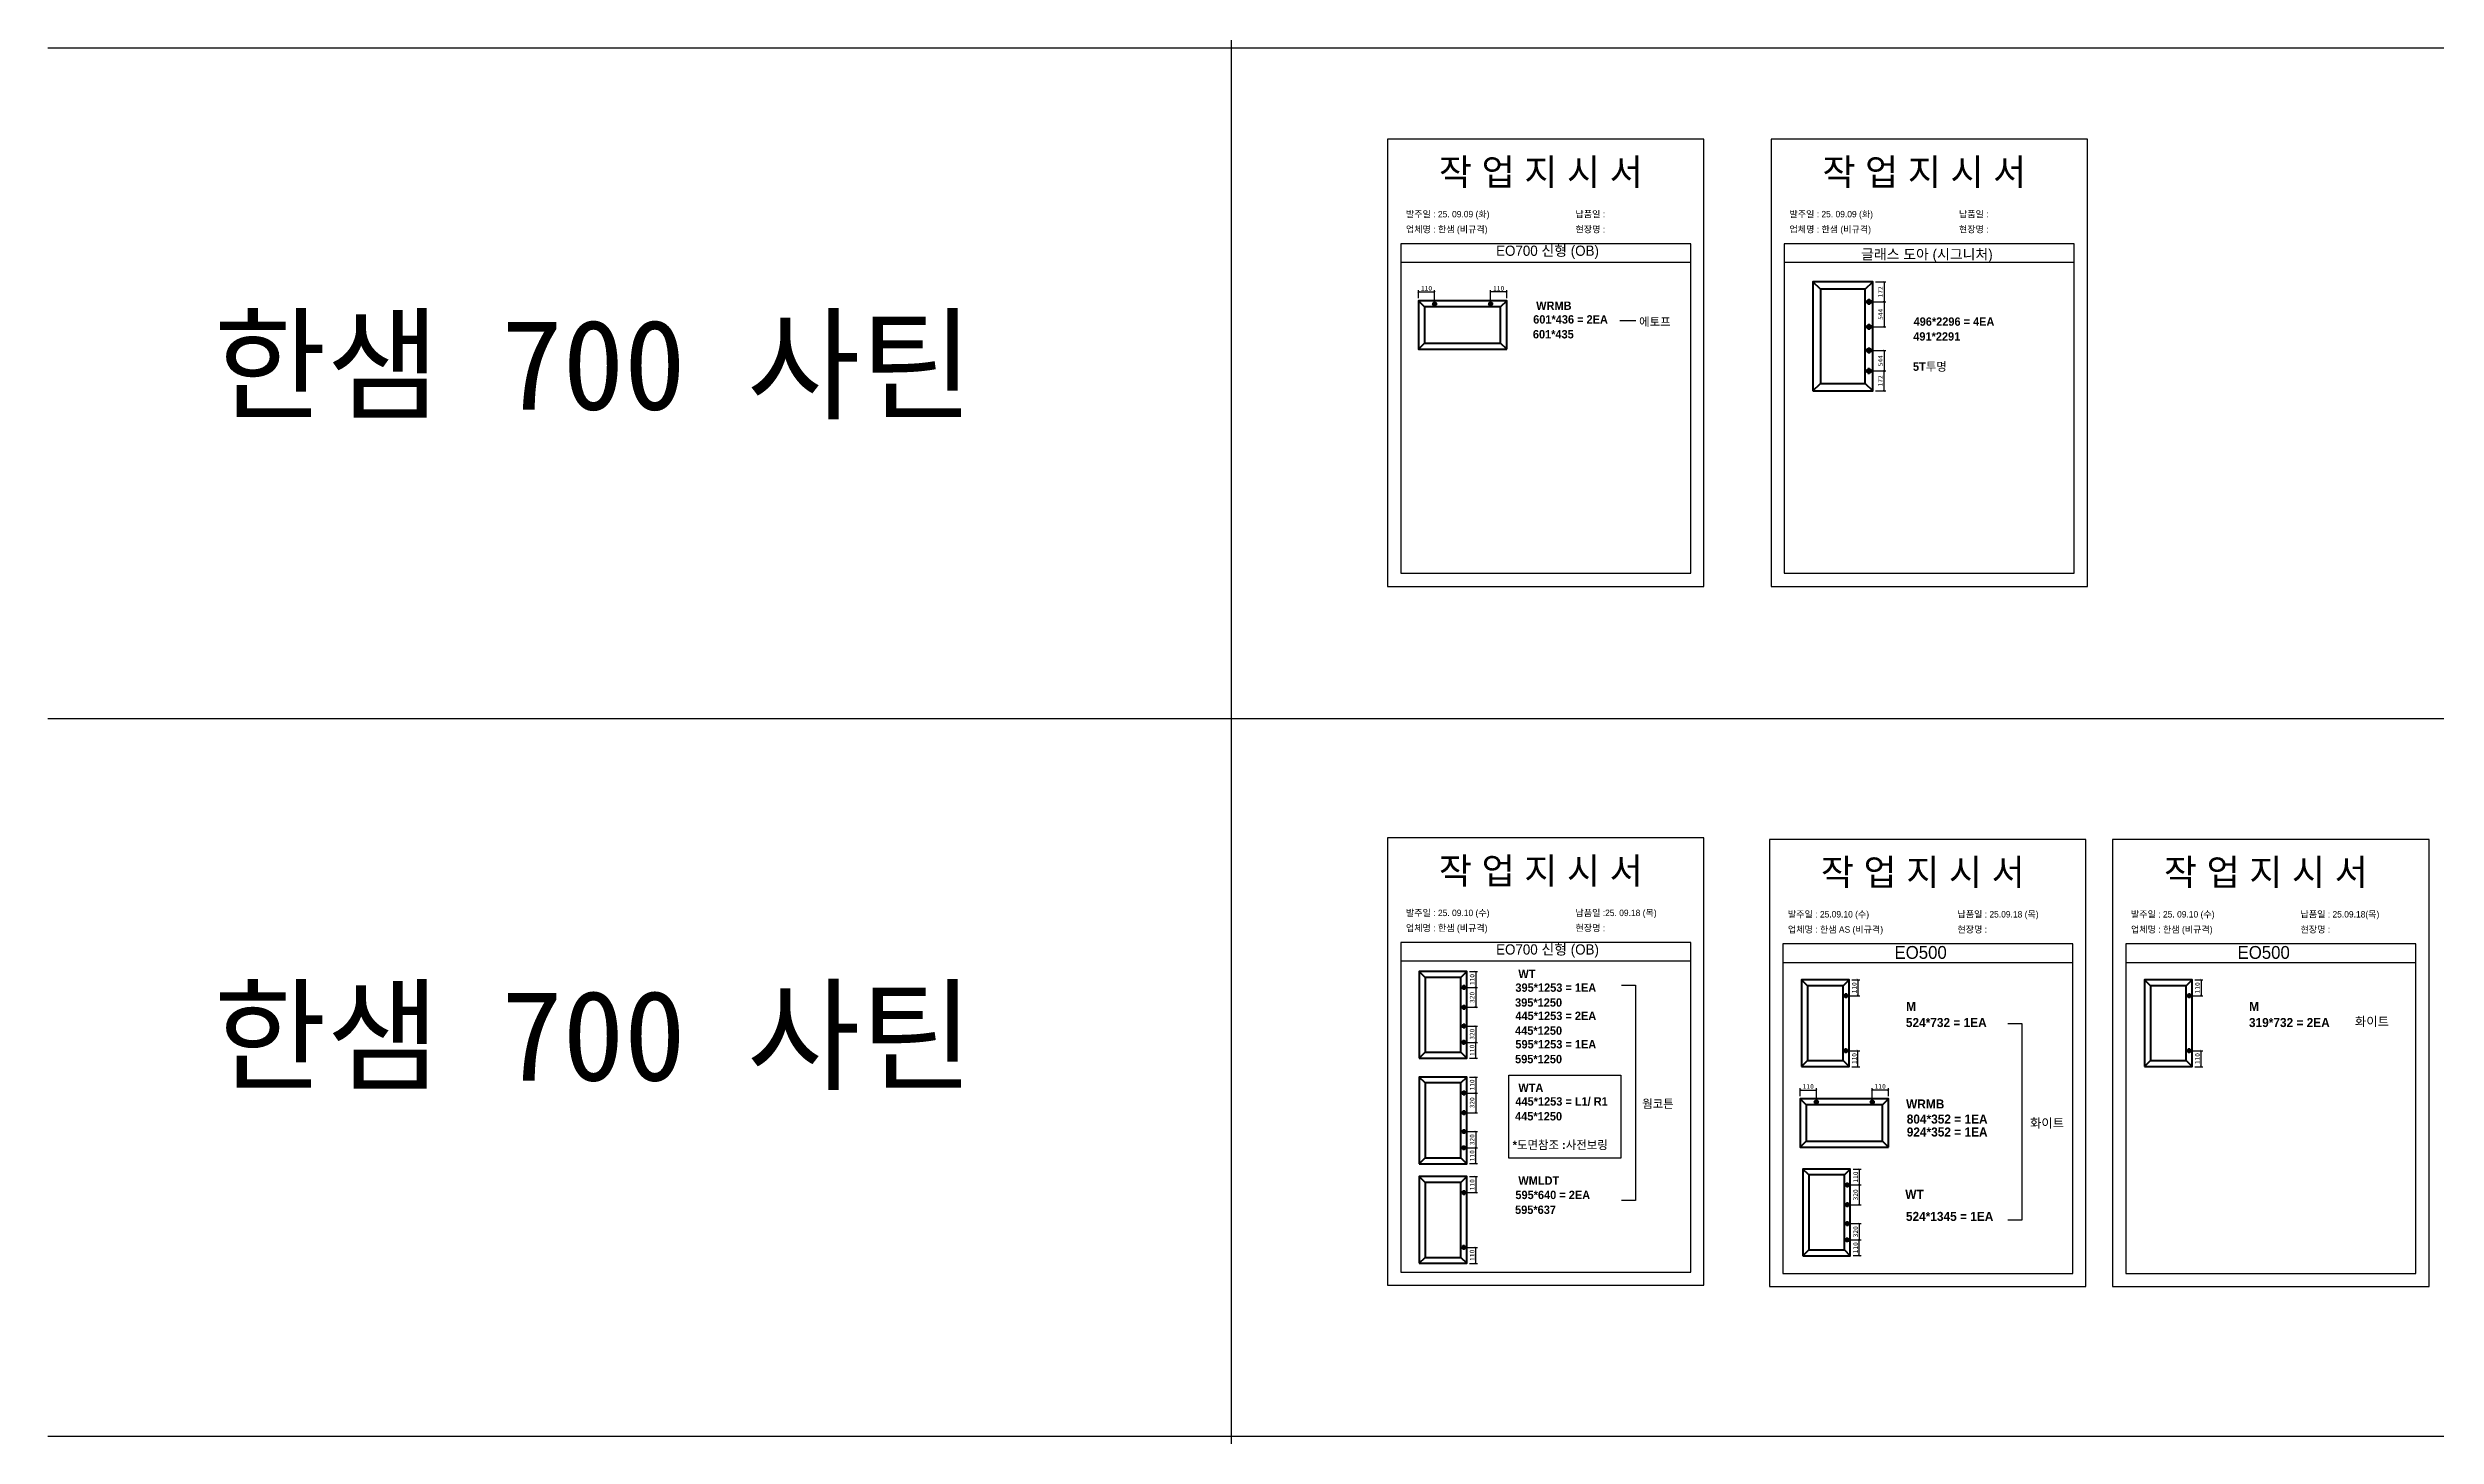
# Model space of a CAD drawing. Header units: millimetres. Extents: x -44117 to 256353, y -2095463 to 65325.
# Drawn here: x 104016 to 116697, y -298528 to -291152 of the extents above; entities that cross this region are included whole.
import ezdxf

# ---------------------------------------------------------------- set-up
doc = ezdxf.new("R2010")
doc.units = ezdxf.units.MM
doc.header["$LTSCALE"] = 10
doc.layers.add('Layer1', color=7, linetype='Continuous', lineweight=70)
doc.styles.add('MtX_Gulim', font='')
doc.styles.get('MtX_Gulim').set_extended_font_data('Gulim', bold=True)
doc.dimstyles.new('ISO-25', dxfattribs={"dimtxt": 2.5, "dimasz": 2.5, "dimexe": 1, "dimexo": 1, "dimtad": 1, "dimtxsty": 'Standard', "dimblk": 'ARCHTICK', "dimcen": 2.5, "dimadec": 0, "dimazin": 0, "dimtfac": 1, "dimtmove": 0, "dimatfit": 3, "dimfxl": 0, "dimarcsym": 0})

# ---------------------------------------------------------------- blocks, each defined once
blk = doc.blocks.new('_ArchTick')
at = {"color": 0, "linetype": 'ByBlock', "const_width": 0.15}
blk.add_lwpolyline([(-0.5, -0.5), (0.5, 0.5)], dxfattribs=at)
blk = doc.blocks.new('*D3281')
at = {"color": 0, "lineweight": -2}
for p, q in [((113720, -292396), (113775, -292396)), ((113765, -292396), (113765, -292502)), ((113700, -292502), (113775, -292502))]:
    blk.add_line(p, q, dxfattribs=at)
at = {"layer": 'Defpoints', "color": 0}
for p in [(113705, -292396), (113685, -292502), (113765, -292502)]:
    blk.add_point(p, dxfattribs=at)
at = {"color": 0, "lineweight": -2, "xscale": 10, "yscale": 10, "zscale": 10}
for p, rotation in [((113765, -292396), 90), ((113765, -292502), 270)]:
    blk.add_blockref('_ArchTick', p, dxfattribs=dict(at, rotation=rotation))
at = {"color": 0, "insert": (113746, -292449), "char_height": 25, "attachment_point": 5, "rotation": 90}
blk.add_mtext('172', dxfattribs=at)
blk = doc.blocks.new('*D3282')
at = {"color": 0, "lineweight": -2}
for p, q in [((113700, -292869), (113775, -292869)), ((113765, -292975), (113765, -292869)), ((113720, -292975), (113775, -292975))]:
    blk.add_line(p, q, dxfattribs=at)
at = {"layer": 'Defpoints', "color": 0}
for p in [(113685, -292869), (113765, -292869), (113705, -292975)]:
    blk.add_point(p, dxfattribs=at)
at = {"color": 0, "lineweight": -2, "xscale": 10, "yscale": 10, "zscale": 10}
for p, rotation in [((113765, -292869), 90), ((113765, -292975), 270)]:
    blk.add_blockref('_ArchTick', p, dxfattribs=dict(at, rotation=rotation))
at = {"color": 0, "insert": (113746, -292922), "char_height": 25, "attachment_point": 5, "rotation": 90}
blk.add_mtext('172', dxfattribs=at)
blk = doc.blocks.new('*D3283')
at = {"color": 0, "lineweight": -2}
for p, q in [((113700, -292502), (113775, -292502)), ((113765, -292502), (113765, -292635)), ((113700, -292635), (113775, -292635))]:
    blk.add_line(p, q, dxfattribs=at)
at = {"layer": 'Defpoints', "color": 0}
for p in [(113685, -292502), (113685, -292635), (113765, -292635)]:
    blk.add_point(p, dxfattribs=at)
at = {"color": 0, "lineweight": -2, "xscale": 10, "yscale": 10, "zscale": 10}
for p, rotation in [((113765, -292502), 90), ((113765, -292635), 270)]:
    blk.add_blockref('_ArchTick', p, dxfattribs=dict(at, rotation=rotation))
at = {"color": 0, "insert": (113746, -292568), "char_height": 25, "attachment_point": 5, "rotation": 90}
blk.add_mtext('544', dxfattribs=at)
blk = doc.blocks.new('*D3284')
at = {"color": 0, "lineweight": -2}
for p, q in [((113700, -292760), (113775, -292760)), ((113765, -292760), (113765, -292869)), ((113700, -292869), (113775, -292869))]:
    blk.add_line(p, q, dxfattribs=at)
at = {"layer": 'Defpoints', "color": 0}
for p in [(113685, -292760), (113685, -292869), (113765, -292869)]:
    blk.add_point(p, dxfattribs=at)
at = {"color": 0, "lineweight": -2, "xscale": 10, "yscale": 10, "zscale": 10}
for p, rotation in [((113765, -292760), 90), ((113765, -292869), 270)]:
    blk.add_blockref('_ArchTick', p, dxfattribs=dict(at, rotation=rotation))
at = {"color": 0, "insert": (113746, -292815), "char_height": 25, "attachment_point": 5, "rotation": 90}
blk.add_mtext('544', dxfattribs=at)
blk = doc.blocks.new('*D3285')
at = {"color": 0, "lineweight": -2}
for p, q in [((111293, -292482), (111293, -292439)), ((111293, -292449), (111379, -292449)), ((111379, -292498), (111379, -292439))]:
    blk.add_line(p, q, dxfattribs=at)
at = {"layer": 'Defpoints', "color": 0}
for p in [(111293, -292497), (111379, -292449), (111379, -292513)]:
    blk.add_point(p, dxfattribs=at)
at = {"color": 0, "lineweight": -2, "xscale": 10, "yscale": 10, "zscale": 10, "rotation": 180}
blk.add_blockref('_ArchTick', (111293, -292449), dxfattribs=at)
at = {"color": 0, "lineweight": -2, "xscale": 10, "yscale": 10, "zscale": 10}
blk.add_blockref('_ArchTick', (111379, -292449), dxfattribs=at)
at = {"color": 0, "insert": (111336, -292430), "char_height": 25, "attachment_point": 5}
blk.add_mtext('110', dxfattribs=at)
blk = doc.blocks.new('*D3286')
at = {"color": 0, "lineweight": -2}
for p, q in [((111676, -292498), (111676, -292439)), ((111762, -292449), (111676, -292449)), ((111762, -292482), (111762, -292439))]:
    blk.add_line(p, q, dxfattribs=at)
at = {"layer": 'Defpoints', "color": 0}
for p in [(111676, -292449), (111676, -292513), (111762, -292497)]:
    blk.add_point(p, dxfattribs=at)
at = {"color": 0, "lineweight": -2, "xscale": 10, "yscale": 10, "zscale": 10, "rotation": 180}
blk.add_blockref('_ArchTick', (111676, -292449), dxfattribs=at)
at = {"color": 0, "lineweight": -2, "xscale": 10, "yscale": 10, "zscale": 10}
blk.add_blockref('_ArchTick', (111762, -292449), dxfattribs=at)
at = {"color": 0, "insert": (111719, -292430), "char_height": 25, "attachment_point": 5}
blk.add_mtext('110', dxfattribs=at)
blk = doc.blocks.new('*D3293')
at = {"color": 0, "lineweight": -2}
for p, q in [((111565, -296060), (111607, -296060)), ((111597, -296060), (111597, -296144)), ((111548, -296144), (111607, -296144))]:
    blk.add_line(p, q, dxfattribs=at)
at = {"layer": 'Defpoints', "color": 0}
for p in [(111550, -296060), (111533, -296144), (111597, -296144)]:
    blk.add_point(p, dxfattribs=at)
at = {"color": 0, "lineweight": -2, "xscale": 10, "yscale": 10, "zscale": 10}
for p, rotation in [((111597, -296060), 90), ((111597, -296144), 270)]:
    blk.add_blockref('_ArchTick', p, dxfattribs=dict(at, rotation=rotation))
at = {"color": 0, "insert": (111578, -296102), "char_height": 25, "attachment_point": 5, "rotation": 90}
blk.add_mtext('110', dxfattribs=at)
blk = doc.blocks.new('*D3294')
at = {"color": 0, "lineweight": -2}
for p, q in [((111548, -296436), (111607, -296436)), ((111597, -296520), (111597, -296436)), ((111565, -296520), (111607, -296520))]:
    blk.add_line(p, q, dxfattribs=at)
at = {"layer": 'Defpoints', "color": 0}
for p in [(111533, -296436), (111597, -296436), (111550, -296520)]:
    blk.add_point(p, dxfattribs=at)
at = {"color": 0, "lineweight": -2, "xscale": 10, "yscale": 10, "zscale": 10}
for p, rotation in [((111597, -296436), 90), ((111597, -296520), 270)]:
    blk.add_blockref('_ArchTick', p, dxfattribs=dict(at, rotation=rotation))
at = {"color": 0, "insert": (111578, -296478), "char_height": 25, "attachment_point": 5, "rotation": 90}
blk.add_mtext('110', dxfattribs=at)
blk = doc.blocks.new('*D3295')
at = {"color": 0, "lineweight": -2}
for p, q in [((111548, -296144), (111607, -296144)), ((111597, -296144), (111597, -296249)), ((111548, -296249), (111607, -296249))]:
    blk.add_line(p, q, dxfattribs=at)
at = {"layer": 'Defpoints', "color": 0}
for p in [(111533, -296144), (111533, -296249), (111597, -296249)]:
    blk.add_point(p, dxfattribs=at)
at = {"color": 0, "lineweight": -2, "xscale": 10, "yscale": 10, "zscale": 10}
for p, rotation in [((111597, -296144), 90), ((111597, -296249), 270)]:
    blk.add_blockref('_ArchTick', p, dxfattribs=dict(at, rotation=rotation))
at = {"color": 0, "insert": (111578, -296197), "char_height": 25, "attachment_point": 5, "rotation": 90}
blk.add_mtext('320', dxfattribs=at)
blk = doc.blocks.new('*D3296')
at = {"color": 0, "lineweight": -2}
for p, q in [((111548, -296349), (111607, -296349)), ((111597, -296349), (111597, -296436)), ((111548, -296436), (111607, -296436))]:
    blk.add_line(p, q, dxfattribs=at)
at = {"layer": 'Defpoints', "color": 0}
for p in [(111533, -296349), (111533, -296436), (111597, -296436)]:
    blk.add_point(p, dxfattribs=at)
at = {"color": 0, "lineweight": -2, "xscale": 10, "yscale": 10, "zscale": 10}
for p, rotation in [((111597, -296349), 90), ((111597, -296436), 270)]:
    blk.add_blockref('_ArchTick', p, dxfattribs=dict(at, rotation=rotation))
at = {"color": 0, "insert": (111578, -296392), "char_height": 25, "attachment_point": 5, "rotation": 90}
blk.add_mtext('320', dxfattribs=at)
blk = doc.blocks.new('*D3297')
at = {"color": 0, "lineweight": -2}
for p, q in [((111548, -297234), (111607, -297234)), ((111565, -297149), (111607, -297149)), ((111597, -297149), (111597, -297234))]:
    blk.add_line(p, q, dxfattribs=at)
at = {"layer": 'Defpoints', "color": 0}
for p in [(111533, -297234), (111550, -297149), (111597, -297234)]:
    blk.add_point(p, dxfattribs=at)
at = {"color": 0, "lineweight": -2, "xscale": 10, "yscale": 10, "zscale": 10}
for p, rotation in [((111597, -297149), 90), ((111597, -297234), 270)]:
    blk.add_blockref('_ArchTick', p, dxfattribs=dict(at, rotation=rotation))
at = {"color": 0, "insert": (111578, -297192), "char_height": 25, "attachment_point": 5, "rotation": 90}
blk.add_mtext('110', dxfattribs=at)
blk = doc.blocks.new('*D3298')
at = {"color": 0, "lineweight": -2}
for p, q in [((111548, -297525), (111607, -297525)), ((111565, -297610), (111607, -297610)), ((111597, -297610), (111597, -297525))]:
    blk.add_line(p, q, dxfattribs=at)
at = {"layer": 'Defpoints', "color": 0}
for p in [(111533, -297525), (111550, -297610), (111597, -297525)]:
    blk.add_point(p, dxfattribs=at)
at = {"color": 0, "lineweight": -2, "xscale": 10, "yscale": 10, "zscale": 10}
for p, rotation in [((111597, -297525), 90), ((111597, -297610), 270)]:
    blk.add_blockref('_ArchTick', p, dxfattribs=dict(at, rotation=rotation))
at = {"color": 0, "insert": (111578, -297567), "char_height": 25, "attachment_point": 5, "rotation": 90}
blk.add_mtext('110', dxfattribs=at)
blk = doc.blocks.new('*D3299')
at = {"color": 0, "lineweight": -2}
for p, q in [((111548, -296705), (111607, -296705)), ((111565, -296620), (111607, -296620)), ((111597, -296620), (111597, -296705))]:
    blk.add_line(p, q, dxfattribs=at)
at = {"layer": 'Defpoints', "color": 0}
for p in [(111533, -296705), (111550, -296620), (111597, -296705)]:
    blk.add_point(p, dxfattribs=at)
at = {"color": 0, "lineweight": -2, "xscale": 10, "yscale": 10, "zscale": 10}
for p, rotation in [((111597, -296620), 90), ((111597, -296705), 270)]:
    blk.add_blockref('_ArchTick', p, dxfattribs=dict(at, rotation=rotation))
at = {"color": 0, "insert": (111578, -296662), "char_height": 25, "attachment_point": 5, "rotation": 90}
blk.add_mtext('110', dxfattribs=at)
blk = doc.blocks.new('*D3300')
at = {"color": 0, "lineweight": -2}
for p, q in [((111548, -296996), (111607, -296996)), ((111565, -297080), (111607, -297080)), ((111597, -297080), (111597, -296996))]:
    blk.add_line(p, q, dxfattribs=at)
at = {"layer": 'Defpoints', "color": 0}
for p in [(111533, -296996), (111550, -297080), (111597, -296996)]:
    blk.add_point(p, dxfattribs=at)
at = {"color": 0, "lineweight": -2, "xscale": 10, "yscale": 10, "zscale": 10}
for p, rotation in [((111597, -296996), 90), ((111597, -297080), 270)]:
    blk.add_blockref('_ArchTick', p, dxfattribs=dict(at, rotation=rotation))
at = {"color": 0, "insert": (111578, -297038), "char_height": 25, "attachment_point": 5, "rotation": 90}
blk.add_mtext('110', dxfattribs=at)
blk = doc.blocks.new('*D3301')
at = {"color": 0, "lineweight": -2}
for p, q in [((111548, -296705), (111607, -296705)), ((111597, -296705), (111597, -296810)), ((111548, -296810), (111607, -296810))]:
    blk.add_line(p, q, dxfattribs=at)
at = {"layer": 'Defpoints', "color": 0}
for p in [(111533, -296705), (111533, -296810), (111597, -296810)]:
    blk.add_point(p, dxfattribs=at)
at = {"color": 0, "lineweight": -2, "xscale": 10, "yscale": 10, "zscale": 10}
for p, rotation in [((111597, -296705), 90), ((111597, -296810), 270)]:
    blk.add_blockref('_ArchTick', p, dxfattribs=dict(at, rotation=rotation))
at = {"color": 0, "insert": (111578, -296757), "char_height": 25, "attachment_point": 5, "rotation": 90}
blk.add_mtext('320', dxfattribs=at)
blk = doc.blocks.new('*D3302')
at = {"color": 0, "lineweight": -2}
for p, q in [((111548, -296909), (111607, -296909)), ((111597, -296909), (111597, -296996)), ((111548, -296996), (111607, -296996))]:
    blk.add_line(p, q, dxfattribs=at)
at = {"layer": 'Defpoints', "color": 0}
for p in [(111533, -296909), (111533, -296996), (111597, -296996)]:
    blk.add_point(p, dxfattribs=at)
at = {"color": 0, "lineweight": -2, "xscale": 10, "yscale": 10, "zscale": 10}
for p, rotation in [((111597, -296909), 90), ((111597, -296996), 270)]:
    blk.add_blockref('_ArchTick', p, dxfattribs=dict(at, rotation=rotation))
at = {"color": 0, "insert": (111578, -296953), "char_height": 25, "attachment_point": 5, "rotation": 90}
blk.add_mtext('320', dxfattribs=at)
blk = doc.blocks.new('*D3303')
at = {"color": 0, "lineweight": -2}
for p, q in [((113594, -296103), (113636, -296103)), ((113626, -296103), (113626, -296188)), ((113578, -296188), (113636, -296188))]:
    blk.add_line(p, q, dxfattribs=at)
at = {"layer": 'Defpoints', "color": 0}
for p in [(113579, -296103), (113563, -296188), (113626, -296188)]:
    blk.add_point(p, dxfattribs=at)
at = {"color": 0, "lineweight": -2, "xscale": 10, "yscale": 10, "zscale": 10}
for p, rotation in [((113626, -296103), 90), ((113626, -296188), 270)]:
    blk.add_blockref('_ArchTick', p, dxfattribs=dict(at, rotation=rotation))
at = {"color": 0, "insert": (113607, -296146), "char_height": 25, "attachment_point": 5, "rotation": 90}
blk.add_mtext('110', dxfattribs=at)
blk = doc.blocks.new('*D3304')
at = {"color": 0, "lineweight": -2}
for p, q in [((113578, -296480), (113636, -296480)), ((113626, -296565), (113626, -296480)), ((113594, -296565), (113636, -296565))]:
    blk.add_line(p, q, dxfattribs=at)
at = {"layer": 'Defpoints', "color": 0}
for p in [(113563, -296480), (113626, -296480), (113579, -296565)]:
    blk.add_point(p, dxfattribs=at)
at = {"color": 0, "lineweight": -2, "xscale": 10, "yscale": 10, "zscale": 10}
for p, rotation in [((113626, -296480), 90), ((113626, -296565), 270)]:
    blk.add_blockref('_ArchTick', p, dxfattribs=dict(at, rotation=rotation))
at = {"color": 0, "insert": (113607, -296522), "char_height": 25, "attachment_point": 5, "rotation": 90}
blk.add_mtext('110', dxfattribs=at)
blk = doc.blocks.new('*D3305')
at = {"color": 0, "lineweight": -2}
for p, q in [((113320, -296721), (113320, -296679)), ((113320, -296689), (113406, -296689)), ((113406, -296738), (113406, -296679))]:
    blk.add_line(p, q, dxfattribs=at)
at = {"layer": 'Defpoints', "color": 0}
for p in [(113320, -296736), (113406, -296689), (113406, -296753)]:
    blk.add_point(p, dxfattribs=at)
at = {"color": 0, "lineweight": -2, "xscale": 10, "yscale": 10, "zscale": 10, "rotation": 180}
blk.add_blockref('_ArchTick', (113320, -296689), dxfattribs=at)
at = {"color": 0, "lineweight": -2, "xscale": 10, "yscale": 10, "zscale": 10}
blk.add_blockref('_ArchTick', (113406, -296689), dxfattribs=at)
at = {"color": 0, "insert": (113363, -296670), "char_height": 25, "attachment_point": 5}
blk.add_mtext('110', dxfattribs=at)
blk = doc.blocks.new('*D3306')
at = {"color": 0, "lineweight": -2}
for p, q in [((113702, -296738), (113702, -296679)), ((113788, -296689), (113702, -296689)), ((113788, -296721), (113788, -296679))]:
    blk.add_line(p, q, dxfattribs=at)
at = {"layer": 'Defpoints', "color": 0}
for p in [(113702, -296689), (113788, -296736), (113702, -296753)]:
    blk.add_point(p, dxfattribs=at)
at = {"color": 0, "lineweight": -2, "xscale": 10, "yscale": 10, "zscale": 10, "rotation": 180}
blk.add_blockref('_ArchTick', (113702, -296689), dxfattribs=at)
at = {"color": 0, "lineweight": -2, "xscale": 10, "yscale": 10, "zscale": 10}
blk.add_blockref('_ArchTick', (113788, -296689), dxfattribs=at)
at = {"color": 0, "insert": (113745, -296670), "char_height": 25, "attachment_point": 5}
blk.add_mtext('110', dxfattribs=at)
blk = doc.blocks.new('*D3307')
at = {"color": 0, "lineweight": -2}
for p, q in [((113601, -297109), (113643, -297109)), ((113633, -297109), (113633, -297193)), ((113585, -297193), (113643, -297193))]:
    blk.add_line(p, q, dxfattribs=at)
at = {"layer": 'Defpoints', "color": 0}
for p in [(113586, -297109), (113570, -297193), (113633, -297193)]:
    blk.add_point(p, dxfattribs=at)
at = {"color": 0, "lineweight": -2, "xscale": 10, "yscale": 10, "zscale": 10}
for p, rotation in [((113633, -297109), 90), ((113633, -297193), 270)]:
    blk.add_blockref('_ArchTick', p, dxfattribs=dict(at, rotation=rotation))
at = {"color": 0, "insert": (113614, -297151), "char_height": 25, "attachment_point": 5, "rotation": 90}
blk.add_mtext('110', dxfattribs=at)
blk = doc.blocks.new('*D3308')
at = {"color": 0, "lineweight": -2}
for p, q in [((113585, -297485), (113643, -297485)), ((113633, -297569), (113633, -297485)), ((113601, -297569), (113643, -297569))]:
    blk.add_line(p, q, dxfattribs=at)
at = {"layer": 'Defpoints', "color": 0}
for p in [(113570, -297485), (113633, -297485), (113586, -297569)]:
    blk.add_point(p, dxfattribs=at)
at = {"color": 0, "lineweight": -2, "xscale": 10, "yscale": 10, "zscale": 10}
for p, rotation in [((113633, -297485), 90), ((113633, -297569), 270)]:
    blk.add_blockref('_ArchTick', p, dxfattribs=dict(at, rotation=rotation))
at = {"color": 0, "insert": (113614, -297527), "char_height": 25, "attachment_point": 5, "rotation": 90}
blk.add_mtext('110', dxfattribs=at)
blk = doc.blocks.new('*D3309')
at = {"color": 0, "lineweight": -2}
for p, q in [((113585, -297193), (113643, -297193)), ((113633, -297193), (113633, -297299)), ((113585, -297299), (113643, -297299))]:
    blk.add_line(p, q, dxfattribs=at)
at = {"layer": 'Defpoints', "color": 0}
for p in [(113570, -297193), (113570, -297299), (113633, -297299)]:
    blk.add_point(p, dxfattribs=at)
at = {"color": 0, "lineweight": -2, "xscale": 10, "yscale": 10, "zscale": 10}
for p, rotation in [((113633, -297193), 90), ((113633, -297299), 270)]:
    blk.add_blockref('_ArchTick', p, dxfattribs=dict(at, rotation=rotation))
at = {"color": 0, "insert": (113614, -297246), "char_height": 25, "attachment_point": 5, "rotation": 90}
blk.add_mtext('320', dxfattribs=at)
blk = doc.blocks.new('*D3310')
at = {"color": 0, "lineweight": -2}
for p, q in [((113585, -297398), (113643, -297398)), ((113585, -297485), (113643, -297485)), ((113633, -297398), (113633, -297485))]:
    blk.add_line(p, q, dxfattribs=at)
at = {"layer": 'Defpoints', "color": 0}
for p in [(113570, -297398), (113570, -297485), (113633, -297485)]:
    blk.add_point(p, dxfattribs=at)
at = {"color": 0, "lineweight": -2, "xscale": 10, "yscale": 10, "zscale": 10}
for p, rotation in [((113633, -297398), 90), ((113633, -297485), 270)]:
    blk.add_blockref('_ArchTick', p, dxfattribs=dict(at, rotation=rotation))
at = {"color": 0, "insert": (113614, -297442), "char_height": 25, "attachment_point": 5, "rotation": 90}
blk.add_mtext('320', dxfattribs=at)
blk = doc.blocks.new('*D3311')
at = {"color": 0, "lineweight": -2}
for p, q in [((115415, -296103), (115458, -296103)), ((115448, -296103), (115448, -296188)), ((115399, -296188), (115458, -296188))]:
    blk.add_line(p, q, dxfattribs=at)
at = {"layer": 'Defpoints', "color": 0}
for p in [(115400, -296103), (115384, -296188), (115448, -296188)]:
    blk.add_point(p, dxfattribs=at)
at = {"color": 0, "lineweight": -2, "xscale": 10, "yscale": 10, "zscale": 10}
for p, rotation in [((115448, -296103), 90), ((115448, -296188), 270)]:
    blk.add_blockref('_ArchTick', p, dxfattribs=dict(at, rotation=rotation))
at = {"color": 0, "insert": (115429, -296146), "char_height": 25, "attachment_point": 5, "rotation": 90}
blk.add_mtext('110', dxfattribs=at)
blk = doc.blocks.new('*D3312')
at = {"color": 0, "lineweight": -2}
for p, q in [((115399, -296480), (115458, -296480)), ((115448, -296565), (115448, -296480)), ((115415, -296565), (115458, -296565))]:
    blk.add_line(p, q, dxfattribs=at)
at = {"layer": 'Defpoints', "color": 0}
for p in [(115384, -296480), (115448, -296480), (115400, -296565)]:
    blk.add_point(p, dxfattribs=at)
at = {"color": 0, "lineweight": -2, "xscale": 10, "yscale": 10, "zscale": 10}
for p, rotation in [((115448, -296480), 90), ((115448, -296565), 270)]:
    blk.add_blockref('_ArchTick', p, dxfattribs=dict(at, rotation=rotation))
at = {"color": 0, "insert": (115429, -296522), "char_height": 25, "attachment_point": 5, "rotation": 90}
blk.add_mtext('110', dxfattribs=at)

msp = doc.modelspace()

# ---------------------------------------------------------------- linework, layer by layer
at = {"color": 1}
for p, q in [((104015.69829, -291151.96067), (196284.84516, -291151.96067)), ((104015.69829, -291151.96067), (196284.84516, -291151.96067)), ((104015.69829, -294715.66479), (196284.84516, -294715.66479)), ((104015.69829, -294715.66479), (196284.84516, -294715.66479)), ((104015.69829, -298528.45306), (196284.84516, -298528.45306)), ((104015.69829, -298528.45306), (196284.84516, -298528.45306))]:
    msp.add_line(p, q, dxfattribs=at)
for p, q in [((112739.0871, -292193.10892), (111199.0871, -292193.10892)), ((112739.0871, -292293.10892), (111199.0871, -292293.10892)), ((114775.13146, -292193.07412), (113235.13146, -292193.07412)), ((114775.13146, -292293.07412), (113235.13146, -292293.07412)), ((112362.70631, -292601.6813), (112447.33111, -292601.6813)), ((112739.0871, -295905.06416), (111199.0871, -295905.06416)), ((114767.086, -295912.54663), (113227.086, -295912.54663)), ((116588.5022, -295912.54663), (115048.5022, -295912.54663)), ((112739.0871, -296005.06416), (111199.0871, -296005.06416)), ((114767.086, -296012.54663), (113227.086, -296012.54663)), ((116588.5022, -296012.54663), (115048.5022, -296012.54663))]:
    msp.add_line(p, q)
for p in [(110300.49669, 21924.9366), (110300.49669, 14161.07811), (110300.49669, 18584.38997), (110300.49669, 10820.53148), (110300.49669, 18627.87121), (110300.49669, 10864.01272), (110300.49669, 15287.32457), (110300.49669, 7523.46608), (110300.49669, 3746.75115), (110300.49669, 21924.9366), (110300.49669, 14161.07811), (110300.49669, 18584.38997), (110300.49669, 10820.53148), (110300.49669, 18627.87121), (110300.49669, 10864.01272), (110300.49669, 15287.32457), (110300.49669, 7523.46608), (110300.49669, 3746.75115), (110300.49669, 21924.9366), (110300.49669, 14161.07811), (110300.49669, 18584.38997), (110300.49669, 10820.53148), (110300.49669, 18627.87121), (110300.49669, 10864.01272), (110300.49669, 15287.32457), (110300.49669, 7523.46608), (110300.49669, 3746.75115), (110300.49669, 21924.9366), (110300.49669, 14161.07811), (110300.49669, 18584.38997), (110300.49669, 10820.53148), (110300.49669, 18627.87121), (110300.49669, 10864.01272), (110300.49669, 15287.32457), (110300.49669, 7523.46608), (110300.49669, 3746.75115), (110300.49669, 21924.9366), (110300.49669, 14161.07811), (110300.49669, 18584.38997), (110300.49669, 10820.53148), (110300.49669, 18627.87121), (110300.49669, 10864.01272), (110300.49669, 15287.32457), (110300.49669, 7523.46608), (110300.49669, 3746.75115), (110300.49669, 21924.9366), (110300.49669, 14161.07811), (110300.49669, 18584.38997), (110300.49669, 10820.53148), (110300.49669, 18627.87121), (110300.49669, 10864.01272), (110300.49669, 15287.32457), (110300.49669, 7523.46608), (110300.49669, 3746.75115), (110300.49669, 21924.9366), (110300.49669, 14161.07811), (110300.49669, 18584.38997), (110300.49669, 10820.53148), (110300.49669, 18627.87121), (110300.49669, 10864.01272), (110300.49669, 15287.32457), (110300.49669, 7523.46608), (110300.49669, 3746.75115), (110300.49669, 21924.9366), (110300.49669, 14161.07811), (110300.49669, 18584.38997), (110300.49669, 10820.53148), (110300.49669, 18627.87121), (110300.49669, 10864.01272), (110300.49669, 15287.32457), (110300.49669, 7523.46608), (110300.49669, 3746.75115), (110300.49669, 21924.9366), (110300.49669, 14161.07811), (110300.49669, 18584.38997), (110300.49669, 10820.53148), (110300.49669, 18627.87121), (110300.49669, 10864.01272), (110300.49669, 15287.32457), (110300.49669, 7523.46608), (110300.49669, 3746.75115), (110300.49669, 21924.9366), (110300.49669, 14161.07811), (110300.49669, 18584.38997), (110300.49669, 10820.53148), (110300.49669, 18627.87121), (110300.49669, 10864.01272), (110300.49669, 15287.32457), (110300.49669, 7523.46608), (110300.49669, 3746.75115), (110300.49669, 12702.87182), (110300.49669, 4939.01333), (110300.49669, 9362.32519), (110300.49669, 1598.4667), (110300.49669, 9405.80642), (110300.49669, 1641.94794), (110300.49669, 6065.25979), (110300.49669, -1698.5987), (110300.49669, -5475.31363), (110300.49669, 12702.87182), (110300.49669, 4939.01333), (110300.49669, 9362.32519), (110300.49669, 1598.4667), (110300.49669, 9405.80642), (110300.49669, 1641.94794), (110300.49669, 6065.25979), (110300.49669, -1698.5987), (110300.49669, -5475.31363), (110300.49669, 12702.87182), (110300.49669, 4939.01333), (110300.49669, 9362.32519), (110300.49669, 1598.4667), (110300.49669, 9405.80642), (110300.49669, 1641.94794), (110300.49669, 6065.25979), (110300.49669, -1698.5987), (110300.49669, -5475.31363), (110300.49669, 12702.87182), (110300.49669, 4939.01333), (110300.49669, 9362.32519), (110300.49669, 1598.4667), (110300.49669, 9405.80642), (110300.49669, 1641.94794), (110300.49669, 6065.25979), (110300.49669, -1698.5987), (110300.49669, -5475.31363), (110300.49669, 12702.87182), (110300.49669, 4939.01333), (110300.49669, 9362.32519), (110300.49669, 1598.4667), (110300.49669, 9405.80642), (110300.49669, 1641.94794), (110300.49669, 6065.25979), (110300.49669, -1698.5987), (110300.49669, -5475.31363)]:
    msp.add_xline(p, (0, 1), dxfattribs=at)
for points in [[(111129.0871, -294013.93919), (112809.0871, -294013.93919), (112809.0871, -291637.93919), (111129.0871, -291637.93919)], [(113165.13146, -294013.90439), (114845.13146, -294013.90439), (114845.13146, -291637.90439), (113165.13146, -291637.90439)], [(111129.0871, -297725.89444), (112809.0871, -297725.89444), (112809.0871, -295349.89444), (111129.0871, -295349.89444)], [(113157.086, -297733.3769), (114837.086, -297733.3769), (114837.086, -295357.3769), (113157.086, -295357.3769)], [(114978.5022, -297733.3769), (116658.5022, -297733.3769), (116658.5022, -295357.3769), (114978.5022, -295357.3769)], [(111773.41088, -296610.84303), (112367.78896, -296610.84303), (112367.78896, -297051.58949), (111773.41088, -297051.58949)]]:
    msp.add_lwpolyline(points, close=True)
for points in [[(111199.0871, -292193.10892), (111199.0871, -293943.93919), (112739.0871, -293943.93919), (112739.0871, -292193.10892)], [(113235.13146, -292193.07412), (113235.13146, -293943.90439), (114775.13146, -293943.90439), (114775.13146, -292193.07412)], [(111199.0871, -295905.06416), (111199.0871, -297655.89444), (112739.0871, -297655.89444), (112739.0871, -295905.06416)], [(113227.086, -295912.54663), (113227.086, -297663.3769), (114767.086, -297663.3769), (114767.086, -295912.54663)], [(115048.5022, -295912.54663), (115048.5022, -297663.3769), (116588.5022, -297663.3769), (116588.5022, -295912.54663)], [(112370.30751, -296132.31831), (112445.86405, -296132.31831), (112445.86405, -297275.74054), (112370.30751, -297275.74054)], [(114421.56512, -296335.18761), (114497.12166, -296335.18761), (114497.12166, -297380.38634), (114421.56512, -297380.38634)]]:
    msp.add_lwpolyline(points)
at = {"layer": 'Layer1'}
for p, q in [((113427.49094, -292435.19975), (113387.80103, -292395.50983)), ((113665.63042, -292435.19975), (113705.32033, -292395.50983)), ((111325.2006, -292528.56998), (111293.13727, -292496.50665)), ((111365.68004, -292512.88169), (111392.335, -292512.88169)), ((111689.13203, -292512.88169), (111662.47707, -292512.88169)), ((111761.67479, -292496.50665), (111729.61147, -292528.56998)), ((111729.61147, -292528.56998), (111761.67479, -292496.50665)), ((113685.05032, -292485.30763), (113685.05032, -292518.30275)), ((113685.05032, -292618.13318), (113685.05032, -292651.1283)), ((111325.2006, -292720.94992), (111293.13727, -292753.01325)), ((111761.67479, -292753.01325), (111729.61147, -292720.94992)), ((113685.05032, -292743.61345), (113685.05032, -292776.60857)), ((113685.05032, -292885.69598), (113685.05032, -292852.70086)), ((113387.80103, -292975.49377), (113427.49094, -292935.80386)), ((113705.32033, -292975.49377), (113665.63042, -292935.80386)), ((113665.63042, -292935.80386), (113705.32033, -292975.49377)), ((111329.09324, -296091.14585), (111297.59782, -296059.65043)), ((111518.06578, -296091.14585), (111549.5612, -296059.65043)), ((113358.17808, -296135.05351), (113326.62224, -296103.49767)), ((113547.51309, -296135.05351), (113579.06892, -296103.49767)), ((115179.59429, -296135.05351), (115148.03845, -296103.49767)), ((115368.9293, -296135.05351), (115400.48513, -296103.49767)), ((111533.4762, -296130.90833), (111533.4762, -296157.09118)), ((113562.95306, -296174.89225), (113562.95306, -296201.12533)), ((115384.36927, -296174.89225), (115384.36927, -296201.12533)), ((111533.4762, -296236.31034), (111533.4762, -296262.4932)), ((111533.4762, -296335.8836), (111533.4762, -296362.06646)), ((111533.4762, -296448.63138), (111533.4762, -296422.44852)), ((113562.95306, -296493.22474), (113562.95306, -296466.99166)), ((115384.36927, -296493.22474), (115384.36927, -296466.99166)), ((111297.59782, -296519.88927), (111329.09324, -296488.39385)), ((111549.5612, -296519.88927), (111518.06578, -296488.39385)), ((111518.06578, -296488.39385), (111549.5612, -296519.88927)), ((113326.62224, -296564.61931), (113358.17808, -296533.06348)), ((113579.06892, -296564.61931), (113547.51309, -296533.06348)), ((113547.51309, -296533.06348), (113579.06892, -296564.61931)), ((115148.03845, -296564.61931), (115179.59429, -296533.06348)), ((115400.48513, -296564.61931), (115368.9293, -296533.06348)), ((115368.9293, -296533.06348), (115400.48513, -296564.61931)), ((111329.09324, -296651.6661), (111297.59782, -296620.17068)), ((111518.06578, -296651.6661), (111549.5612, -296620.17068)), ((111533.4762, -296691.42857), (111533.4762, -296717.61143)), ((113351.8224, -296768.42645), (113319.75908, -296736.36313)), ((113788.2966, -296736.36313), (113756.23327, -296768.42645)), ((113756.23327, -296768.42645), (113788.2966, -296736.36313)), ((111533.4762, -296796.83059), (111533.4762, -296823.01344)), ((113392.30184, -296752.73817), (113418.9568, -296752.73817)), ((113715.75383, -296752.73817), (113689.09887, -296752.73817)), ((111533.4762, -296896.40385), (111533.4762, -296922.5867)), ((111533.4762, -297009.15162), (111533.4762, -296982.96877)), ((113351.8224, -296960.8064), (113319.75908, -296992.86972)), ((113788.2966, -296992.86972), (113756.23327, -296960.8064)), ((111297.59782, -297080.40952), (111329.09324, -297048.91409)), ((111549.5612, -297080.40952), (111518.06578, -297048.91409)), ((111518.06578, -297048.91409), (111549.5612, -297080.40952)), ((113365.19746, -297140.47612), (113333.6841, -297108.96276)), ((113554.2776, -297140.47612), (113585.79096, -297108.96276)), ((111329.09324, -297180.84206), (111297.59782, -297149.34664)), ((111518.06578, -297180.84206), (111549.5612, -297149.34664)), ((111533.4762, -297220.60453), (111533.4762, -297246.78739)), ((113569.69679, -297180.26123), (113569.69679, -297206.459)), ((113569.69679, -297285.72327), (113569.69679, -297311.92103)), ((113569.69679, -297385.35323), (113569.69679, -297411.55099)), ((113569.69679, -297498.1652), (113569.69679, -297471.96744)), ((111297.59782, -297609.58548), (111329.09324, -297578.09006)), ((111549.5612, -297609.58548), (111518.06578, -297578.09006)), ((111518.06578, -297578.09006), (111549.5612, -297609.58548)), ((111533.4762, -297538.32758), (111533.4762, -297512.14473)), ((113333.6841, -297569.46367), (113365.19746, -297537.95032)), ((113585.79096, -297569.46367), (113554.2776, -297537.95032)), ((113554.2776, -297537.95032), (113585.79096, -297569.46367))]:
    msp.add_line(p, q, dxfattribs=at)
for points in [[(113387.80103, -292975.49377), (113705.32033, -292975.49377), (113705.32033, -292395.50983), (113387.80103, -292395.50983)], [(111761.67479, -292753.01325), (111761.67479, -292496.50665), (111293.13727, -292496.50665), (111293.13727, -292753.01325)], [(111729.61147, -292720.94992), (111729.61147, -292528.56998), (111325.2006, -292528.56998), (111325.2006, -292720.94992)], [(111379.00752, -292499.55421), (111379.00752, -292526.20917)], [(111675.80455, -292499.55421), (111675.80455, -292526.20917)], [(113427.49094, -292935.80386), (113665.63042, -292935.80386), (113665.63042, -292435.19975), (113427.49094, -292435.19975)], [(113701.54788, -292501.80519), (113668.55276, -292501.80519)], [(113701.54788, -292634.63074), (113668.55276, -292634.63074)], [(113701.54788, -292760.11101), (113668.55276, -292760.11101)], [(113701.54788, -292869.19842), (113668.55276, -292869.19842)], [(111297.59782, -296519.88927), (111549.5612, -296519.88927), (111549.5612, -296059.65043), (111297.59782, -296059.65043)], [(111329.09324, -296488.39385), (111518.06578, -296488.39385), (111518.06578, -296091.14585), (111329.09324, -296091.14585)], [(113326.62224, -296564.61931), (113579.06892, -296564.61931), (113579.06892, -296103.49767), (113326.62224, -296103.49767)], [(115148.03845, -296564.61931), (115400.48513, -296564.61931), (115400.48513, -296103.49767), (115148.03845, -296103.49767)], [(111546.56762, -296143.99975), (111520.38477, -296143.99975)], [(113358.17808, -296533.06348), (113547.51309, -296533.06348), (113547.51309, -296135.05351), (113358.17808, -296135.05351)], [(113576.0696, -296188.00879), (113549.83653, -296188.00879)], [(115179.59429, -296533.06348), (115368.9293, -296533.06348), (115368.9293, -296135.05351), (115179.59429, -296135.05351)], [(115397.48581, -296188.00879), (115371.25273, -296188.00879)], [(111546.56762, -296249.40177), (111520.38477, -296249.40177)], [(111546.56762, -296348.97503), (111520.38477, -296348.97503)], [(111546.56762, -296435.53995), (111520.38477, -296435.53995)], [(113576.0696, -296480.1082), (113549.83653, -296480.1082)], [(115397.48581, -296480.1082), (115371.25273, -296480.1082)], [(111297.59782, -297080.40952), (111549.5612, -297080.40952), (111549.5612, -296620.17068), (111297.59782, -296620.17068)], [(111329.09324, -297048.91409), (111518.06578, -297048.91409), (111518.06578, -296651.6661), (111329.09324, -296651.6661)], [(111546.56762, -296704.52), (111520.38477, -296704.52)], [(113788.2966, -296992.86972), (113788.2966, -296736.36313), (113319.75908, -296736.36313), (113319.75908, -296992.86972)], [(111546.56762, -296809.92202), (111520.38477, -296809.92202)], [(113756.23327, -296960.8064), (113756.23327, -296768.42645), (113351.8224, -296768.42645), (113351.8224, -296960.8064)], [(113405.62932, -296739.41069), (113405.62932, -296766.06565)], [(113702.42635, -296739.41069), (113702.42635, -296766.06565)], [(111546.56762, -296909.49528), (111520.38477, -296909.49528)], [(111546.56762, -296996.0602), (111520.38477, -296996.0602)], [(113333.6841, -297569.46367), (113585.79096, -297569.46367), (113585.79096, -297108.96276), (113333.6841, -297108.96276)], [(111297.59782, -297609.58548), (111549.5612, -297609.58548), (111549.5612, -297149.34664), (111297.59782, -297149.34664)], [(111329.09324, -297578.09006), (111518.06578, -297578.09006), (111518.06578, -297180.84206), (111329.09324, -297180.84206)], [(111546.56762, -297233.69596), (111520.38477, -297233.69596)], [(113365.19746, -297537.95032), (113554.2776, -297537.95032), (113554.2776, -297140.47612), (113365.19746, -297140.47612)], [(113582.79567, -297193.36012), (113556.59791, -297193.36012)], [(113582.79567, -297298.82215), (113556.59791, -297298.82215)], [(113582.79567, -297398.45211), (113556.59791, -297398.45211)], [(113582.79567, -297485.06632), (113556.59791, -297485.06632)], [(111546.56762, -297525.23616), (111520.38477, -297525.23616)]]:
    msp.add_lwpolyline(points, close=True, dxfattribs=at)
for centre, radius in [((111379.00752, -292512.88169), 8.88499), ((111675.80455, -292512.88169), 8.88499), ((113685.05032, -292501.80519), 10.99837), ((113685.05032, -292634.63074), 10.99837), ((113685.05032, -292760.11101), 10.99837), ((113685.05032, -292869.19842), 10.99837), ((111533.4762, -296143.99975), 8.72762), ((113562.95306, -296188.00879), 8.74436), ((115384.36927, -296188.00879), 8.74436), ((111533.4762, -296249.40177), 8.72762), ((111533.4762, -296348.97503), 8.72762), ((111533.4762, -296435.53995), 8.72762), ((113562.95306, -296480.1082), 8.74436), ((115384.36927, -296480.1082), 8.74436), ((111533.4762, -296704.52), 8.72762), ((111533.4762, -296809.92202), 8.72762), ((113405.62932, -296752.73817), 8.88499), ((113702.42635, -296752.73817), 8.88499), ((111533.4762, -296909.49528), 8.72762), ((111533.4762, -296996.0602), 8.72762), ((111533.4762, -297233.69596), 8.72762), ((113569.69679, -297193.36012), 8.73259), ((113569.69679, -297298.82215), 8.73259), ((113569.69679, -297398.45211), 8.73259), ((113569.69679, -297485.06632), 8.73259), ((111533.4762, -297525.23616), 8.72762)]:
    msp.add_circle(centre, radius, dxfattribs=at)

# ---------------------------------------------------------------- texts
at = {"linetype": 'Continuous', "style": 'MtX_Gulim'}
for s, height, p in [('WRMB', 44.508282, (111918.13173, -292544.61182)), ('601*436 = 2EA', 44.508282, (111902.32811, -292617.33916)), ('에토프', 44.508282, (112464.64072, -292630.25597)), ('496*2296 = 4EA', 44.508282, (113922.02679, -292629.01137)), ('5T투명', 44.508282, (113918.53545, -292868.32931)), ('WT', 44.508282, (111823.66666, -296094.68342)), ('395*1253 = 1EA', 44.508282, (111807.86304, -296167.41077)), ('M', 48.14284, (113882.23102, -296268.92548)), ('M', 48.14284, (115703.64722, -296268.92548)), ('445*1253 = 2EA', 44.508282, (111807.86304, -296316.94974)), ('524*732 = 1EA', 48.1428372, (113881.1075, -296354.56539)), ('319*732 = 2EA', 48.1428372, (115702.52371, -296354.56539)), ('화이트', 48.142837, (116265.14458, -296349.15265)), ('595*1253 = 1EA', 44.508282, (111807.86304, -296468.06281)), ('445*1253 = L1/ R1', 44.508282, (111807.86304, -296771.86305)), ('WTA', 44.508282, (111823.66666, -296699.13571)), ('웜코튼', 44.508282, (112480.9919, -296784.77985)), ('WRMB', 48.142837, (113882.23102, -296787.15526)), ('804*352 = 1EA', 48.1428372, (113885.64775, -296867.47507)), ('화이트', 48.142837, (114539.93703, -296888.60336)), ('*도면참조 :사전보링', 44.508282, (111793.55929, -297003.19415)), ('924*352 = 1EA', 48.1428372, (113885.64775, -296936.23271)), ('595*640 = 2EA', 44.508282, (111807.86304, -297268.54802)), ('WMLDT', 44.508282, (111823.66666, -297192.67249)), ('WT', 48.142837, (113877.86727, -297267.18788)), ('524*1345 = 1EA', 48.1428372, (113881.284, -297384.53197))]:
    msp.add_text(s, height=height, dxfattribs=at).set_placement(p)
at = {"color": 242, "linetype": 'Continuous', "true_color": 0xcd2027, "style": 'MtX_Gulim'}
for s, p in [('601*435', (111900.67123, -292696.22041)), ('491*2291', (113920.36992, -292707.89261)), ('395*1250', (111806.20616, -296246.29201)), ('445*1250', (111806.20616, -296395.83099)), ('595*1250', (111806.20616, -296546.94406)), ('445*1250', (111806.20616, -296850.74429)), ('595*637', (111806.20616, -297347.42927))]:
    msp.add_text(s, height=44.508282, dxfattribs=at).set_placement(p)
at = {"attachment_point": 1}
for s, width, gutter_width, heights, insert, char_height in [('{\\fGulim|b0|i0|c129|p50;작 업 지 시 서}', 3307.3198183, 12.5, [-155.84554], (111401.8937, -291742.10171), 140), ('{\\fGulim|b0|i0|c129|p50;작 업 지 시 서}', 3307.3198183, 12.5, [-155.84554], (113437.93806, -291742.06691), 140), ('{\\fGulim|b0|i0|c129|p50;발주일 : 25. 09.09 (화)}', 3307.3198183, 12.5, [34.50412], (111226.68435, -292018.82213), 34.3), ('{\\fGulim|b0|i0|c129|p50;납품일 :}', 3307.3198183, 12.5, [37.67976], (112126.66233, -292018.82213), 34.3), ('{\\fGulim|b0|i0|c129|p50;발주일 : 25. 09.09 (화)}', 3307.3198183, 12.5, [34.50412], (113262.7287, -292018.78733), 34.3), ('{\\fGulim|b0|i0|c129|p50;납품일 :}', 3307.3198183, 12.5, [37.67976], (114162.70669, -292018.78733), 34.3), ('{\\fGulim|b0|i0|c129|p50;업체명 : 한샘 (비규격)}', 3307.3198183, 12.5, [36.11279], (111226.68435, -292099.4783), 34.3), ('{\\fGulim|b0|i0|c129|p50;현장명 : }', 3307.3198183, 12.5, [-38.2735], (112126.66233, -292099.4783), 34.3), ('{\\fGulim|b0|i0|c129|p50;업체명 : 한샘 (비규격)}', 3307.3198183, 12.5, [36.11279], (113262.7287, -292099.44351), 34.3), ('{\\fGulim|b0|i0|c129|p50;현장명 : }', 3307.3198183, 12.5, [-38.2735], (114162.70669, -292099.44351), 34.3), ('{\\fGulim|b0|i0|c129|p50;EO700 신형 (OB)}', 5224.9748335, 19.74777, [57.05176], (111705.63577, -292203.24326), 54.1878762), ('{\\fGulim|b0|i0|c129|p50;글래스 도아 (시그니처)}', 5224.9748335, 19.74777, [57.05176], (113643.31396, -292222.1134), 54.1878762), ('{\\f굴림|b0|i0|c129|p50;한샘} 700 {\\f굴림|b0|i0|c129|p50;사틴}', 5072.1082947, 2395.6482, [-533.35869], (104895.62473, -292595.78058), 479.1296392), ('{\\fGulim|b0|i0|c129|p50;작 업 지 시 서}', 3307.3198183, 12.5, [-155.84554], (111401.8937, -295454.05695), 140), ('{\\fGulim|b0|i0|c129|p50;작 업 지 시 서}', 3307.3198183, 12.5, [-155.84554], (113429.8926, -295461.53942), 140), ('{\\fGulim|b0|i0|c129|p50;작 업 지 시 서}', 3307.3198183, 12.5, [-155.84554], (115251.30881, -295461.53942), 140), ('{\\fGulim|b0|i0|c129|p50;업체명 : 한샘 (비규격)}', 3307.3198183, 12.5, [36.11279], (111226.68435, -295811.43355), 34.3), ('{\\fGulim|b0|i0|c129|p50;발주일 : 25. 09.10 (수)}', 3307.3198183, 12.5, [34.50412], (111226.68435, -295730.77737), 34.3), ('{\\fGulim|b0|i0|c129|p50;현장명 : }', 3307.3198183, 12.5, [-38.2735], (112126.66233, -295811.43355), 34.3), ('{\\fGulim|b0|i0|c129|p50;납품일 :25. 09.18 (목)}', 3307.3198183, 12.5, [37.67976], (112126.66233, -295730.77737), 34.3), ('{\\fGulim|b0|i0|c129|p50;업체명 : 한샘 AS (비규격)}', 3307.3198183, 12.5, [36.11279], (113254.68325, -295818.91601), 34.3), ('{\\fGulim|b0|i0|c129|p50;발주일 : 25.09.10 (수)}', 3307.3198183, 12.5, [34.50412], (113254.68325, -295738.25984), 34.3), ('{\\fGulim|b0|i0|c129|p50;현장명 : }', 3307.3198183, 12.5, [-38.2735], (114154.66123, -295818.91601), 34.3), ('{\\fGulim|b0|i0|c129|p50;납품일 : 25.09.18 (목)}', 3307.3198183, 12.5, [37.67976], (114154.66123, -295738.25984), 34.3), ('{\\fGulim|b0|i0|c129|p50;업체명 : 한샘 (비규격)}', 3307.3198183, 12.5, [36.11279], (115076.09945, -295818.91601), 34.3), ('{\\fGulim|b0|i0|c129|p50;발주일 : 25. 09.10 (수)}', 3307.3198183, 12.5, [34.50412], (115076.09945, -295738.25984), 34.3), ('{\\fGulim|b0|i0|c129|p50;현장명 : }', 3307.3198183, 12.5, [-38.2735], (115976.07744, -295818.91601), 34.3), ('{\\fGulim|b0|i0|c129|p50;납품일 : 25.09.18(목)}', 3307.3198183, 12.5, [37.67976], (115976.07744, -295738.25984), 34.3), ('{\\fGulim|b0|i0|c129|p50;EO700 신형 (OB)}', 5224.9748335, 19.74777, [57.05176], (111705.63577, -295915.19851), 54.1878762), ('{\\fGulim|b0|i0|c129|p50;EO500}', 6570.6870665, 24.83388, [71.74566], (113820.57908, -295924.02439), 68.1441707), ('{\\fGulim|b0|i0|c129|p50;EO500}', 6570.6870665, 24.83388, [71.74566], (115641.99528, -295924.02439), 68.1441707), ('{\\f굴림|b0|i0|c129|p50;한샘} 700 {\\f굴림|b0|i0|c129|p50;사틴}', 5072.1082947, 2395.6482, [-533.35869], (104895.62473, -296159.4847), 479.1296392)]:
    msp.add_mtext_dynamic_manual_height_columns(s, width=width, gutter_width=gutter_width, heights=heights, dxfattribs=dict(at, insert=insert, char_height=char_height))

# ---------------------------------------------------------------- dimensions: what is measured, and where the dimension line sits
for base, p1, p2, angle, text, picture, middle in [((111379.00752, -292448.65036), (111293.13727, -292496.50665), (111379.00752, -292512.88169), 180, '110', '*D3285', (111336.07239, -292429.90036)), ((113764.55973, -292501.80519), (113705.32033, -292395.50983), (113685.05032, -292501.80519), 90, '172', '*D3281', (113745.80973, -292448.65751)), ((113764.55973, -292634.63074), (113685.05032, -292501.80519), (113685.05032, -292634.63074), 90, '544', '*D3283', (113745.80973, -292568.21797)), ((113764.55973, -292869.19842), (113685.05032, -292760.11101), (113685.05032, -292869.19842), 90, '544', '*D3284', (113745.80973, -292814.65471)), ((113764.55973, -292869.19842), (113705.32033, -292975.49377), (113685.05032, -292869.19842), 270, '172', '*D3282', (113745.80973, -292922.3461)), ((111596.56987, -296143.99975), (111549.5612, -296059.65043), (111533.4762, -296143.99975), 90, '110', '*D3293', (111577.81987, -296101.82509)), ((113626.16776, -296188.00879), (113579.06892, -296103.49767), (113562.95306, -296188.00879), 90, '110', '*D3303', (113607.41776, -296145.75323)), ((115447.58397, -296188.00879), (115400.48513, -296103.49767), (115384.36927, -296188.00879), 90, '110', '*D3311', (115428.83397, -296145.75323)), ((111596.56987, -296249.40177), (111533.4762, -296143.99975), (111533.4762, -296249.40177), 90, '320', '*D3295', (111577.81987, -296196.70076)), ((111596.56987, -296435.53995), (111533.4762, -296348.97503), (111533.4762, -296435.53995), 90, '320', '*D3296', (111577.81987, -296392.25749)), ((111596.56987, -296435.53995), (111549.5612, -296519.88927), (111533.4762, -296435.53995), 270, '110', '*D3294', (111577.81987, -296477.71461)), ((113626.16776, -296480.1082), (113579.06892, -296564.61931), (113562.95306, -296480.1082), 270, '110', '*D3304', (113607.41776, -296522.36376)), ((115447.58397, -296480.1082), (115400.48513, -296564.61931), (115384.36927, -296480.1082), 270, '110', '*D3312', (115428.83397, -296522.36376)), ((111596.56987, -296704.52), (111549.5612, -296620.17068), (111533.4762, -296704.52), 90, '110', '*D3299', (111577.81987, -296662.34534)), ((111596.56987, -296809.92202), (111533.4762, -296704.52), (111533.4762, -296809.92202), 90, '320', '*D3301', (111577.81987, -296757.22101)), ((113405.62932, -296688.50683), (113319.75908, -296736.36313), (113405.62932, -296752.73817), 180, '110', '*D3305', (113362.6942, -296669.75683)), ((111596.56987, -296996.0602), (111533.4762, -296909.49528), (111533.4762, -296996.0602), 90, '320', '*D3302', (111577.81987, -296952.77774)), ((111596.56987, -296996.0602), (111549.5612, -297080.40952), (111533.4762, -296996.0602), 270, '110', '*D3300', (111577.81987, -297038.23486)), ((113632.82639, -297193.36012), (113585.79096, -297108.96276), (113569.69679, -297193.36012), 90, '110', '*D3307', (113614.07639, -297151.16144)), ((111596.56987, -297233.69596), (111549.5612, -297149.34664), (111533.4762, -297233.69596), 90, '110', '*D3297', (111577.81987, -297191.5213)), ((113632.82639, -297298.82215), (113569.69679, -297193.36012), (113569.69679, -297298.82215), 90, '320', '*D3309', (113614.07639, -297246.09113)), ((113632.82639, -297485.06632), (113569.69679, -297398.45211), (113569.69679, -297485.06632), 90, '320', '*D3310', (113614.07639, -297441.75922)), ((113632.82639, -297485.06632), (113585.79096, -297569.46367), (113569.69679, -297485.06632), 270, '110', '*D3308', (113614.07639, -297527.265)), ((111596.56987, -297525.23616), (111549.5612, -297609.58548), (111533.4762, -297525.23616), 270, '110', '*D3298', (111577.81987, -297567.41082))]:
    dim = msp.add_linear_dim(base=base, p1=p1, p2=p2, angle=angle, text=text, dimstyle='ISO-25', override={"dimscale": 10, "dimasz": 1, "dimexo": 1.5, "dimtxsty": 'Standard'})
    dim.commit()
    dim.dimension.update_dxf_attribs({"geometry": picture, "text_midpoint": middle})
for base, p1, p2, picture, middle in [((111675.80455, -292448.65036), (111761.67479, -292496.50665), (111675.80455, -292512.88169), '*D3286', (111718.73967, -292429.90036)), ((113702.42635, -296688.50683), (113788.2966, -296736.36313), (113702.42635, -296752.73817), '*D3306', (113745.36147, -296669.75683))]:
    dim = msp.add_linear_dim(base=base, p1=p1, p2=p2, text='110', dimstyle='ISO-25', override={"dimscale": 10, "dimasz": 1, "dimexo": 1.5, "dimtxsty": 'Standard'})
    dim.commit()
    dim.dimension.update_dxf_attribs({"geometry": picture, "text_midpoint": middle})

doc.saveas('drawing.dxf')
